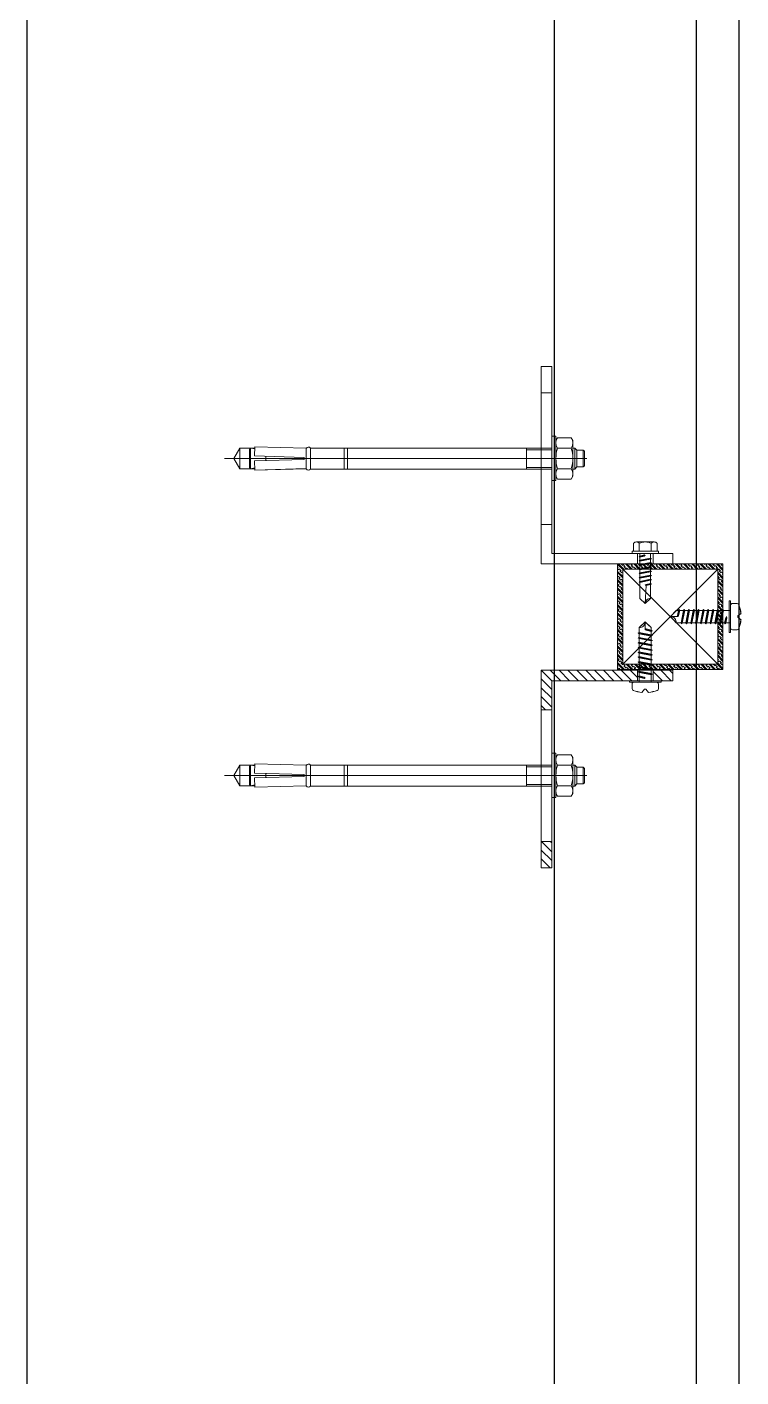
# Model space of a CAD drawing. Header units: millimetres. Extents: x 4688743 to 4806056, y -3017657 to -2960297.
# Drawn here: x 4752452 to 4752723, y -2969812 to -2969299 of the extents above; entities that cross this region are included whole.
import ezdxf

# ---------------------------------------------------------------- set-up
doc = ezdxf.new("R2010")
doc.units = ezdxf.units.MM
doc.header["$MEASUREMENT"] = 0
for name, color, linetype, lineweight in [('B-SECTIONS$0$_FAVETON-Autotaladrante N12 Filete 5.5 mm', 8, 'Continuous', 5), ('CLAYTONE-Pieza', 7, 'Continuous', 9), ('NEI-ALU-CROSS-SECTION', 150, 'Continuous', 5), ('NEI-G-BRACKET-IN PLAN', 115, 'Continuous', 5), ('NEI-G-RCC FASTENER', 253, 'Continuous', 5), ('TAPPING SCREW', 251, 'Continuous', 5)]:
    doc.layers.add(name, color=color, linetype=linetype, lineweight=lineweight)
doc.layers.add('MATEL CLADDING', color=145, linetype='Continuous')
doc.layers.add('wall', color=4, linetype='Continuous')

# ---------------------------------------------------------------- blocks, each defined once
blk = doc.blocks.new('ALU-CROSS-SECTION')
at = {"layer": 'NEI-ALU-CROSS-SECTION'}
h = blk.add_hatch(dxfattribs=at)
h.set_pattern_fill('ANSI33', color=8, scale=0.35, style=0)
h.set_pattern_definition([(45, (-14308.022, -80916.707), (-1.57154482, 1.57154482), []), (45, (-14306.4504, -80916.707), (-1.57154482, 1.57154482), [1.11125, -0.555625])])
h.paths.add_polyline_path([(20, 20), (-20, 20), (-20, -20), (20, -20)])
h.paths.add_polyline_path([(18, -18), (-18, -18), (-18, 18), (18, 18)], flags=16)
at = {"color": 8}
for p, q in [((-18, -18), (18, 18)), ((-18, 18), (18, -18))]:
    blk.add_line(p, q, dxfattribs=at)
for points in [[(-20, -20), (20, -20), (20, 20), (-20, 20)], [(-18, -18), (18, -18), (18, 18), (-18, 18)]]:
    blk.add_lwpolyline(points, close=True)
blk = doc.blocks.new('Autotaladrante N12 Filete 5.5 mm')
at = {"color": 250}
blk.add_lwpolyline([(0.4, -6), (0.1, -6, -0.414214), (0, -5.9), (0, 5.9, -0.414214), (0.1, 6), (0.4, 6, -0.414214), (0.5, 5.9), (0.5, -5.9, -0.414214)], format="xyb", close=True, dxfattribs=at)
at = {"layer": 'TAPPING SCREW'}
for p, q in [((-3.94, 1.25), (-2.75, 0.25)), ((-2.75, 0.25), (-2.75, -0.25)), ((0, 2.29), (1.85, 2.29)), ((1.62, 0), (2.08, 2.69)), ((2.31, 2.29), (3.68, 2.29)), ((4.14, 2.29), (5.51, 2.29)), ((5.98, 2.29), (7.35, 2.29)), ((7.81, 2.29), (9.18, 2.29)), ((9.64, 2.29), (11.01, 2.29)), ((10.56, -2.29), (11.48, 2.29)), ((11.25, 2.69), (11.48, 2.29)), ((11.48, 2.29), (12.85, 2.29)), ((13.31, 2.29), (14.68, 2.29)), ((14.23, -2.29), (15.14, 2.29)), ((14.55, 2.29), (20.7, 2.29)), ((14.91, 2.69), (15.14, 2.29)), ((15.14, 2.29), (16.51, 2.29)), ((16.98, 2.29), (18.35, 2.29)), ((17.66, -2.69), (18.58, 2.69)), ((20.7, 2.29), (22.8, 0)), ((-3.94, -1.25), (-2.75, -0.25)), ((0, -2.29), (2.76, -2.29)), ((3, -2.69), (3.23, -2.29)), ((4.83, -2.69), (5.06, -2.29)), ((6.66, -2.69), (6.89, -2.29)), ((8.5, -2.69), (8.73, -2.29)), ((10.33, -2.69), (10.56, -2.29)), ((10.56, -2.29), (11.93, -2.29)), ((12.39, -2.29), (13.76, -2.29)), ((13.64, -2.29), (20.7, -2.29)), ((14, -2.69), (14.23, -2.29)), ((14.23, -2.29), (15.6, -2.29)), ((16.06, -2.29), (17.43, -2.29)), ((17.89, -2.29), (19.26, -2.29)), ((19.95, 0), (22.8, 0)), ((20.7, -2.29), (22.8, 0))]:
    blk.add_line(p, q, dxfattribs=at)
for points in [[(-0.75, 5), (-2.47, 5)], [(0, 4.25), (0, -4.25)], [(4.6, -2.29), (3.23, -2.29), (4.14, 2.29), (3.91, 2.69), (3, -2.69), (2.76, -2.29), (3.68, 2.29), (3.91, 2.69)], [(6.43, -2.29), (5.06, -2.29), (5.98, 2.29), (5.75, 2.69), (4.83, -2.69), (4.6, -2.29), (5.51, 2.29), (5.75, 2.69)], [(8.26, -2.29), (6.89, -2.29), (7.81, 2.29), (7.58, 2.69), (6.66, -2.69), (6.43, -2.29), (7.35, 2.29), (7.58, 2.69)], [(10.1, -2.29), (8.73, -2.29), (9.64, 2.29), (9.41, 2.69), (8.5, -2.69), (8.26, -2.29), (9.18, 2.29), (9.41, 2.69)], [(13.08, 2.69), (13.31, 2.29), (12.39, -2.29), (12.16, -2.69), (11.93, -2.29), (12.85, 2.29), (13.08, 2.69), (12.16, -2.69)], [(15.83, -2.69), (16.06, -2.29), (16.98, 2.29), (16.75, 2.69), (15.83, -2.69), (15.6, -2.29), (16.51, 2.29), (16.75, 2.69)], [(-0.75, -5), (-2.47, -5)], [(19.95, 0), (19.72, -0.4), (19.26, -2.29), (19.5, -2.69), (19.95, 0), (20.19, -0.4), (19.73, -2.29), (19.5, -2.69)]]:
    blk.add_lwpolyline(points, dxfattribs=at)
for points in [[(2.31, 2.29), (1.85, 0.4), (1.62, 0), (1.39, 0.4), (1.85, 2.29), (2.08, 2.69)], [(10.33, -2.69), (10.1, -2.29), (11.01, 2.29), (11.25, 2.69)], [(13.76, -2.29), (14.68, 2.29), (14.91, 2.69), (14, -2.69)], [(17.89, -2.29), (17.66, -2.69), (17.43, -2.29), (18.35, 2.29), (18.58, 2.69), (18.81, 2.29)]]:
    blk.add_lwpolyline(points, close=True, dxfattribs=at)
for centre, radius, start, end in [((9.02, 0), 13, 159.5169, 174.5435), ((-2.46, 4.24), 0.756, 90.4696, 163.2548), ((-0.76, 4.24), 0.756, 0.4696, 89.5304), ((22.74, 2.05), 2.06, 173.3775, 271.6224), ((9.02, 0), 13, 185.4565, 200.4831), ((-2.46, -4.24), 0.756, 196.7452, 269.5304), ((-0.76, -4.24), 0.756, 270.4696, 359.5304)]:
    blk.add_arc(centre, radius, start, end, dxfattribs=at)
blk = doc.blocks.new('Fischer')
at = {"layer": 'NEI-G-RCC FASTENER', "linetype": 'Continuous'}
for p, q in [((-8, 6.8), (-7.39, 7.85)), ((-8, 6.8), (-8, 0)), ((-2.21, 7.85), (-7.39, 7.85)), ((-1.6, 6.8), (-2.21, 7.85)), ((-1.6, 8.4), (-1.6, 0)), ((-1.6, 8.4), (0, 8.4)), ((0, 8.4), (0, -8.4)), ((-12, 3.1), (-12.4, 2.7)), ((-12.4, 2.7), (-12.4, -2.82)), ((-12, 3.1), (-9.6, 3.1)), ((-12, -3.22), (-12, 3.1)), ((-9.6, 3.1), (-8.82, 3.94)), ((-9.6, 3.1), (-9.6, -3.22)), ((-8.82, 3.94), (-8, 3.94)), ((-8.82, -4.06), (-8.82, 3.94)), ((-8, -6.8), (-8, 0)), ((-2.21, 3.93), (-7.39, 3.93)), ((-1.6, -8.4), (-1.6, 0)), ((91.52, 3.94), (0, 3.94)), ((9.6, 3.94), (9.6, -4.06)), ((77.52, -4.06), (77.52, 3.94)), ((78.72, -4.06), (78.72, 3.94)), ((91.52, 3.94), (91.52, -4.06)), ((112.67, 4.45), (93.12, 3.89)), ((93.12, 3.92), (93.12, 3.46)), ((93.12, -3.46), (93.12, 3.46)), ((112.79, 0.93), (93.92, 0.4)), ((93.92, 0.4), (93.92, -0.4)), ((108.49, 0.78), (108.49, -0.78)), ((112.67, 4.45), (112.79, 0.93)), ((112.69, 3.92), (118.34, 3.92)), ((114.25, 3.92), (112.7, 3.62)), ((114.25, -3.92), (114.25, 3.92)), ((114.65, 3.44), (114.25, 3.92)), ((114.65, -3.44), (114.65, 3.44)), ((118.34, -3.92), (118.34, 3.92)), ((118.34, 3.92), (120.6, 0)), ((120.6, 0), (118.34, -3.92)), ((-12, -3.22), (-12.4, -2.82)), ((-9.6, -3.22), (-12, -3.22)), ((-9.6, -3.22), (-8.82, -4.06)), ((-8.82, -4.06), (-8, -4.06)), ((-2.21, -3.93), (-7.39, -3.93)), ((91.52, -4.06), (0, -4.06)), ((93.12, -3.92), (93.12, -3.46)), ((112.67, -4.45), (93.12, -3.89)), ((112.79, -0.93), (93.92, -0.4)), ((112.67, -4.45), (112.79, -0.93)), ((112.69, -3.92), (118.34, -3.92)), ((112.7, -3.62), (114.25, -3.92)), ((114.65, -3.44), (114.25, -3.92)), ((-8, -6.8), (-7.39, -7.85)), ((-2.21, -7.85), (-7.39, -7.85)), ((-1.6, -6.8), (-2.21, -7.85)), ((-1.6, -8.4), (0, -8.4))]:
    blk.add_line(p, q, dxfattribs=at)
at = {"layer": 'NEI-G-RCC FASTENER'}
for p, q in [((9.6, 3.29), (0, 3.29)), ((-13.33, 0), (124.1, 0)), ((9.6, -3.41), (0, -3.41))]:
    blk.add_line(p, q, dxfattribs=at)
at = {"layer": 'NEI-G-RCC FASTENER', "linetype": 'Continuous'}
for centre, radius, start, end in [((-4.53, 5.89), 3.47, 145.5615, 214.4385), ((-5.07, 5.89), 3.47, 325.5615, 34.4385), ((4.98, 0), 12.98, 162.383, 197.617), ((-14.58, 0), 12.98, 342.383, 17.617), ((92.28, 3.37), 0.948, 27.058, 142.9407), ((-4.53, -5.89), 3.47, 145.5615, 214.4385), ((-5.07, -5.89), 3.47, 325.5615, 34.4385), ((92.28, -3.49), 0.948, 217.0593, 332.942)]:
    blk.add_arc(centre, radius, start, end, dxfattribs=at)
blk = doc.blocks.new('B-SECTIONS$0$Autotaladrante N12 Filete 5.5 mm')
at = {"layer": 'B-SECTIONS$0$_FAVETON-Autotaladrante N12 Filete 5.5 mm'}
for p, q in [((-4.984375, -3.870117), (-4.984375, 3.870117)), ((-4.411376, 2.580078), (-1.03125, 2.580078)), ((0, 2.291992), (1.143555, 2.291992)), ((0.916504, 0), (1.375, 2.692383)), ((1.60669, 2.291992), (2.976807, 2.291992)), ((3.439942, 2.291992), (4.810059, 2.291992)), ((4.356446, -2.291992), (5.273194, 2.291992)), ((5.041749, 2.692383), (5.273194, 2.291992)), ((5.273194, 2.291992), (6.643555, 2.291992)), ((7.106446, 2.291992), (8.476807, 2.291992)), ((8.023194, -2.291992), (8.939698, 2.291992)), ((8.708252, 2.692383), (8.939698, 2.291992)), ((8.939698, 2.291992), (10.310059, 2.291992)), ((10.773194, 2.291992), (12.143311, 2.291992)), ((11.458252, -2.692383), (12.375, 2.692383)), ((12.606446, 2.291992), (19.670899, 2.291992)), ((13.981446, -0.401367), (21.770752, 0)), ((19.670899, 2.291992), (21.770752, 0)), ((19.670899, -2.291992), (21.770752, 0)), ((-4.411376, -2.580078), (-1.03125, -2.580078)), ((-1.03125, -5.160156), (-4.411376, -5.160156)), ((0, -2.291992), (2.060059, -2.291992)), ((2.291749, -2.692383), (2.523194, -2.291992)), ((4.125, -2.692383), (4.356446, -2.291992)), ((4.356446, -2.291992), (5.726807, -2.291992)), ((6.189942, -2.291992), (7.560059, -2.291992)), ((7.791504, -2.692383), (8.023194, -2.291992)), ((8.023194, -2.291992), (9.393311, -2.291992)), ((9.856446, -2.291992), (11.226807, -2.291992)), ((11.689942, -2.291992), (13.060059, -2.291992)), ((13.523194, -2.291992), (19.670899, -2.291992))]:
    blk.add_line(p, q, dxfattribs=at)
for points in [[(-1.03125, 5.160156), (-4.411376, 5.160156)], [(3.893555, -2.291992), (2.523194, -2.291992), (3.439942, 2.291992), (3.208252, 2.692383), (2.291749, -2.692383), (2.060059, -2.291992), (2.976807, 2.291992), (3.208252, 2.692383)], [(6.875, 2.692383), (7.106446, 2.291992), (6.189942, -2.291992), (5.958252, -2.692383), (5.726807, -2.291992), (6.643555, 2.291992), (6.875, 2.692383), (5.958252, -2.692383)], [(9.625, -2.692383), (9.856446, -2.291992), (10.773194, 2.291992), (10.541504, 2.692383), (9.625, -2.692383), (9.393311, -2.291992), (10.310059, 2.291992), (10.541504, 2.692383)], [(13.75, 0), (13.518555, -0.401367), (13.060059, -2.291992), (13.291749, -2.692383), (13.75, 0), (13.981446, -0.401367), (13.523194, -2.291992), (13.291749, -2.692383)]]:
    blk.add_lwpolyline(points, dxfattribs=at)
for points in [[(0, -5.729492), (0, 5.729492), (-1.03125, 5.729492), (-1.03125, -5.729492)], [(1.60669, 2.291992), (1.148194, 0.401367), (0.916504, 0), (0.685059, 0.401367), (1.143555, 2.291992), (1.375, 2.692383)], [(4.125, -2.692383), (3.893555, -2.291992), (4.810059, 2.291992), (5.041749, 2.692383)], [(7.560059, -2.291992), (8.476807, 2.291992), (8.708252, 2.692383), (7.791504, -2.692383)], [(11.689942, -2.291992), (11.458252, -2.692383), (11.226807, -2.291992), (12.143311, 2.291992), (12.375, 2.692383), (12.606446, 2.291992)]]:
    blk.add_lwpolyline(points, close=True, dxfattribs=at)
for centre, radius, start, end in [((1.111329, 0), 6.095833, 154.96034, 205.03966), ((-3.245605, 3.870117), 1.738802, 132.1065, 227.8935), ((21.712647, -2.054688), 2.055444, 88.377566, 186.622451), ((-3.245605, -3.870117), 1.738802, 132.1065, 227.8935)]:
    blk.add_arc(centre, radius, start, end, dxfattribs=at)

msp = doc.modelspace()

# ---------------------------------------------------------------- hatches: boundary and pattern name
at = {"layer": 'NEI-ALU-CROSS-SECTION'}
h = msp.add_hatch(dxfattribs=at)
h.set_pattern_fill('ANSI33', color=8, scale=0.35, angle=90, style=0)
h.set_pattern_definition([(135, (4833612.54, -2983831.1728), (-1.57154482, -1.57154482), []), (135, (4833612.54, -2983829.6013), (-1.57154482, -1.57154482), [1.11125, -0.555625])])
h.paths.add_polyline_path([(4752675.83, -2969503.15), (4752675.83, -2969543.15), (4752715.83, -2969543.15), (4752715.83, -2969503.15)])
h.paths.add_polyline_path([(4752713.83, -2969505.15), (4752713.83, -2969541.15), (4752677.83, -2969541.15), (4752677.83, -2969505.15)], flags=16)
at = {"layer": 'NEI-G-BRACKET-IN PLAN'}
h = msp.add_hatch(dxfattribs=at)
h.set_pattern_fill('ANSI31', color=8, scale=0.75, angle=90, style=0)
h.set_pattern_definition([(135, (4752671.8326, -2969362.9907), (-1.683798, -1.683798), [])])
h.paths.add_polyline_path([(4752646.83, -2969543.48), (4752646.83, -2969558.48), (4752650.83, -2969558.48), (4752650.83, -2969547.48), (4752681.33, -2969547.48), (4752681.33, -2969547.47), (4752683.33, -2969547.48), (4752683.33, -2969543.48)])
h = msp.add_hatch(dxfattribs=at)
h.set_pattern_fill('ANSI31', color=8, scale=0.75, angle=90, style=0)
h.set_pattern_definition([(135, (4752639.3331, -2969571.4452), (-1.6838, -1.6838), [])])
h.paths.add_polyline_path([(4752696.83, -2969547.48), (4752696.83, -2969543.48), (4752689.33, -2969543.48), (4752689.33, -2969547.48)])
h = msp.add_hatch(dxfattribs=at)
h.set_pattern_fill('ANSI31', color=8, scale=0.75, angle=90, style=0)
h.set_pattern_definition([(135, (4752636.8326, -2969571.4452), (-1.6838, -1.6838), [])])
h.paths.add_polyline_path([(4752646.83, -2969608.48), (4752646.83, -2969618.48), (4752650.83, -2969618.48), (4752650.83, -2969608.48)])

# ---------------------------------------------------------------- linework, layer by layer
at = {"layer": 'B-SECTIONS$0$_FAVETON-Autotaladrante N12 Filete 5.5 mm'}
for p, q in [((4752689.71, -2969494.8, 129.88), (4752682.96, -2969494.8, 129.88)), ((4752686.33, -2969499.95, 129.88), (4752683.98, -2969500.35, 129.88)), ((4752684.08, -2969495.3, 129.88), (4752684.08, -2969498.25, 129.88)), ((4752684.33, -2969499.15, 129.88), (4752684.33, -2969500.15, 129.88)), ((4752688.33, -2969499.15, 129.88), (4752688.33, -2969500.95, 129.88)), ((4752688.59, -2969495.3, 129.88), (4752688.59, -2969498.25, 129.88)), ((4752690.84, -2969498.25, 129.88), (4752690.84, -2969495.3, 129.88)), ((4752683.98, -2969503.55, 129.88), (4752684.33, -2969503.75, 129.88)), ((4752684.33, -2969500.55, 129.88), (4752684.33, -2969501.75, 129.88)), ((4752684.33, -2969502.15, 129.88), (4752684.33, -2969503.35, 129.88)), ((4752688.33, -2969502.95, 129.88), (4752684.33, -2969503.75, 129.88)), ((4752684.33, -2969503.75, 129.88), (4752684.33, -2969504.95, 129.88)), ((4752684.33, -2969505.35, 129.88), (4752684.33, -2969506.55, 129.88)), ((4752688.68, -2969501.15, 129.88), (4752688.33, -2969501.35, 129.88)), ((4752688.68, -2969502.75, 129.88), (4752688.33, -2969502.95, 129.88)), ((4752688.33, -2969502.95, 129.88), (4752688.33, -2969504.15, 129.88)), ((4752688.33, -2969504.55, 129.88), (4752688.33, -2969505.75, 129.88)), ((4752683.98, -2969506.75, 129.88), (4752684.33, -2969506.95, 129.88)), ((4752688.68, -2969509.15, 129.88), (4752683.98, -2969509.95, 129.88)), ((4752688.33, -2969506.15, 129.88), (4752684.33, -2969506.95, 129.88)), ((4752684.33, -2969506.95, 129.88), (4752684.33, -2969508.15, 129.88)), ((4752684.33, -2969508.55, 129.88), (4752684.33, -2969509.75, 129.88)), ((4752684.33, -2969510.15, 129.88), (4752684.33, -2969516.32, 129.88)), ((4752688.68, -2969505.95, 129.88), (4752688.33, -2969506.15, 129.88)), ((4752688.33, -2969506.15, 129.88), (4752688.33, -2969507.35, 129.88)), ((4752688.33, -2969507.75, 129.88), (4752688.33, -2969508.95, 129.88)), ((4752688.33, -2969509.35, 129.88), (4752688.33, -2969510.55, 129.88)), ((4752686.68, -2969511.35, 129.88), (4752686.33, -2969518.15, 129.88)), ((4752688.33, -2969510.95, 129.88), (4752688.33, -2969516.32, 129.88)), ((4752684.33, -2969516.32, 129.88), (4752686.33, -2969518.15, 129.88)), ((4752688.33, -2969516.32, 129.88), (4752686.33, -2969518.15, 129.88))]:
    msp.add_line(p, q, dxfattribs=at)
at = {"layer": 'B-SECTIONS$0$_FAVETON-Autotaladrante N12 Filete 5.5 mm', "elevation": 129.88}
for points in [[(4752691.33, -2969499.15), (4752681.33, -2969499.15), (4752681.33, -2969498.25), (4752691.33, -2969498.25)], [(4752684.33, -2969500.55), (4752685.98, -2969500.15), (4752686.33, -2969499.95), (4752685.98, -2969499.75), (4752684.33, -2969500.15), (4752683.98, -2969500.35)], [(4752688.68, -2969502.75), (4752688.33, -2969502.55), (4752684.33, -2969503.35), (4752683.98, -2969503.55)], [(4752688.33, -2969505.75), (4752684.33, -2969506.55), (4752683.98, -2969506.75), (4752688.68, -2969505.95)], [(4752688.33, -2969509.35), (4752688.68, -2969509.15), (4752688.33, -2969508.95), (4752684.33, -2969509.75), (4752683.98, -2969509.95), (4752684.33, -2969510.15)]]:
    msp.add_lwpolyline(points, close=True, dxfattribs=at)
for points in [[(4752681.83, -2969498.25), (4752681.83, -2969495.3)], [(4752688.33, -2969502.55), (4752688.33, -2969501.35), (4752684.33, -2969502.15), (4752683.98, -2969501.95), (4752688.68, -2969501.15), (4752688.33, -2969500.95), (4752684.33, -2969501.75), (4752683.98, -2969501.95)], [(4752683.98, -2969505.15), (4752684.33, -2969505.35), (4752688.33, -2969504.55), (4752688.68, -2969504.35), (4752688.33, -2969504.15), (4752684.33, -2969504.95), (4752683.98, -2969505.15), (4752688.68, -2969504.35)], [(4752688.68, -2969507.55), (4752688.33, -2969507.75), (4752684.33, -2969508.55), (4752683.98, -2969508.35), (4752688.68, -2969507.55), (4752688.33, -2969507.35), (4752684.33, -2969508.15), (4752683.98, -2969508.35)], [(4752686.33, -2969511.15), (4752686.68, -2969510.95), (4752688.33, -2969510.55), (4752688.68, -2969510.75), (4752686.33, -2969511.15), (4752686.68, -2969511.35), (4752688.33, -2969510.95), (4752688.68, -2969510.75)]]:
    msp.add_lwpolyline(points, dxfattribs=at)
at = {"layer": 'B-SECTIONS$0$_FAVETON-Autotaladrante N12 Filete 5.5 mm'}
for centre, radius, start, end in [((4752682.96, -2969496.32, 129.88), 1.52, 42.0825, 137.8695), ((4752686.33, -2969500.12, 129.88), 5.32, 64.9364, 115.0157), ((4752689.71, -2969496.32, 129.88), 1.52, 42.0825, 137.8695), ((4752688.12, -2969518.1, 129.88), 1.79, 83.3536, 181.5985)]:
    msp.add_arc(centre, radius, start, end, dxfattribs=at)
at = {"layer": 'CLAYTONE-Pieza', "color": 250, "elevation": 129.88}
for points in [[(4752718.33, -2969517.15), (4752718.63, -2969517.15, -0.414214), (4752718.73, -2969517.25), (4752718.73, -2969529.05, -0.414214), (4752718.63, -2969529.15), (4752718.33, -2969529.15, -0.414214), (4752718.23, -2969529.05), (4752718.23, -2969517.25, -0.414214)], [(4752692.33, -2969547.58), (4752692.33, -2969547.88, -0.414214), (4752692.23, -2969547.98), (4752680.43, -2969547.98, -0.414214), (4752680.33, -2969547.88), (4752680.33, -2969547.58, -0.414214), (4752680.43, -2969547.48), (4752692.23, -2969547.48, -0.414214)]]:
    msp.add_lwpolyline(points, format="xyb", close=True, dxfattribs=at)
at = {"layer": 'MATEL CLADDING', "elevation": 0}
for points in [[(4752705.83, -2973389.64), (4752705.83, -2966811.47), (4752705.83, -2966811.47)], [(4752721.83, -2966811.47), (4752721.83, -2973389.64)]]:
    msp.add_lwpolyline(points, dxfattribs=at)
at = {"layer": 'NEI-ALU-CROSS-SECTION', "color": 8}
for p, q in [((4752713.83, -2969541.15, 129.88), (4752677.83, -2969505.15, 129.88)), ((4752677.83, -2969541.15, 129.88), (4752713.83, -2969505.15, 129.88))]:
    msp.add_line(p, q, dxfattribs=at)
at = {"layer": 'NEI-ALU-CROSS-SECTION', "elevation": 129.88}
for points in [[(4752715.83, -2969543.15), (4752715.83, -2969503.15), (4752675.83, -2969503.15), (4752675.83, -2969543.15)], [(4752713.83, -2969541.15), (4752713.83, -2969505.15), (4752677.83, -2969505.15), (4752677.83, -2969541.15)]]:
    msp.add_lwpolyline(points, close=True, dxfattribs=at)
at = {"layer": 'NEI-G-BRACKET-IN PLAN', "color": 8}
for p, q in [((4752646.83, -2969438.15, -1168.96), (4752650.83, -2969438.15, -1168.96)), ((4752646.83, -2969488.15, -1168.96), (4752650.83, -2969488.15, -1168.96)), ((4752683.33, -2969499.15, 129.88), (4752683.33, -2969503.15, 129.88)), ((4752689.33, -2969499.15, 129.88), (4752689.33, -2969503.15, 129.88)), ((4752683.33, -2969547.48, 129.88), (4752683.33, -2969543.48, 129.88)), ((4752689.33, -2969547.48, 129.88), (4752689.33, -2969543.48, 129.88)), ((4752646.83, -2969558.48, -1168.96), (4752650.83, -2969558.48, -1168.96)), ((4752646.83, -2969608.48, -1168.96), (4752650.83, -2969608.48, -1168.96))]:
    msp.add_line(p, q, dxfattribs=at)
at = {"layer": 'NEI-G-BRACKET-IN PLAN', "color": 8, "elevation": 129.88}
for points in [[(4752646.83, -2969428.15), (4752646.83, -2969503.15), (4752696.83, -2969503.15), (4752696.83, -2969499.15), (4752650.83, -2969499.15), (4752650.83, -2969428.15), (4752646.83, -2969428.15)], [(4752646.83, -2969618.48), (4752646.83, -2969543.48), (4752696.83, -2969543.48), (4752696.83, -2969547.48), (4752650.83, -2969547.48), (4752650.83, -2969618.48), (4752646.83, -2969618.48)]]:
    msp.add_lwpolyline(points, dxfattribs=at)
at = {"layer": 'NEI-G-RCC FASTENER', "linetype": 'Continuous'}
for p, q in [((4752532.49, -2969459.17, -1168.96), (4752530.23, -2969463.09, -1168.96)), ((4752538.14, -2969459.17, -1168.96), (4752532.49, -2969459.17, -1168.96)), ((4752532.49, -2969467.01, -1168.96), (4752532.49, -2969459.17, -1168.96)), ((4752536.18, -2969459.65, -1168.96), (4752536.58, -2969459.17, -1168.96)), ((4752536.58, -2969467.01, -1168.96), (4752536.58, -2969459.17, -1168.96)), ((4752536.58, -2969459.17, -1168.96), (4752538.13, -2969459.47, -1168.96)), ((4752538.16, -2969458.64, -1168.96), (4752538.04, -2969462.16, -1168.96)), ((4752538.16, -2969458.64, -1168.96), (4752557.71, -2969459.2, -1168.96)), ((4752557.71, -2969467.01, -1168.96), (4752557.71, -2969459.17, -1168.96)), ((4752559.31, -2969459.15, -1168.96), (4752650.83, -2969459.15, -1168.96)), ((4752559.31, -2969459.15, -1168.96), (4752559.31, -2969467.15, -1168.96)), ((4752572.11, -2969467.15, -1168.96), (4752572.11, -2969459.15, -1168.96)), ((4752573.31, -2969467.15, -1168.96), (4752573.31, -2969459.15, -1168.96)), ((4752641.23, -2969459.15, -1168.96), (4752641.23, -2969467.15, -1168.96)), ((4752650.83, -2969454.69, -1168.96), (4752650.83, -2969471.49, -1168.96)), ((4752652.43, -2969454.69, -1168.96), (4752650.83, -2969454.69, -1168.96)), ((4752652.43, -2969471.49, -1168.96), (4752652.43, -2969454.69, -1168.96)), ((4752652.43, -2969456.29, -1168.96), (4752653.04, -2969455.24, -1168.96)), ((4752653.04, -2969455.24, -1168.96), (4752658.22, -2969455.24, -1168.96)), ((4752653.04, -2969459.16, -1168.96), (4752658.22, -2969459.16, -1168.96)), ((4752658.83, -2969456.29, -1168.96), (4752658.22, -2969455.24, -1168.96)), ((4752658.83, -2969469.89, -1168.96), (4752658.83, -2969456.29, -1168.96)), ((4752659.65, -2969459.15, -1168.96), (4752658.83, -2969459.15, -1168.96)), ((4752659.65, -2969467.15, -1168.96), (4752659.65, -2969459.15, -1168.96)), ((4752660.43, -2969459.99, -1168.96), (4752659.65, -2969459.15, -1168.96)), ((4752530.23, -2969463.09, -1168.96), (4752532.49, -2969467.01, -1168.96)), ((4752536.18, -2969466.53, -1168.96), (4752536.18, -2969459.65, -1168.96)), ((4752538.04, -2969462.16, -1168.96), (4752556.91, -2969462.69, -1168.96)), ((4752538.04, -2969464.02, -1168.96), (4752556.91, -2969463.49, -1168.96)), ((4752538.16, -2969467.54, -1168.96), (4752538.04, -2969464.02, -1168.96)), ((4752542.34, -2969462.31, -1168.96), (4752542.34, -2969463.87, -1168.96)), ((4752556.91, -2969462.69, -1168.96), (4752556.91, -2969463.49, -1168.96)), ((4752662.83, -2969459.99, -1168.96), (4752660.43, -2969459.99, -1168.96)), ((4752660.43, -2969459.99, -1168.96), (4752660.43, -2969466.31, -1168.96)), ((4752662.83, -2969466.31, -1168.96), (4752662.83, -2969459.99, -1168.96)), ((4752662.83, -2969459.99, -1168.96), (4752663.23, -2969460.39, -1168.96)), ((4752663.23, -2969460.39, -1168.96), (4752663.23, -2969465.91, -1168.96)), ((4752538.14, -2969467.01, -1168.96), (4752532.49, -2969467.01, -1168.96)), ((4752536.18, -2969466.53, -1168.96), (4752536.58, -2969467.01, -1168.96)), ((4752538.13, -2969466.71, -1168.96), (4752536.58, -2969467.01, -1168.96)), ((4752538.16, -2969467.54, -1168.96), (4752557.71, -2969466.99, -1168.96)), ((4752559.31, -2969467.15, -1168.96), (4752650.83, -2969467.15, -1168.96)), ((4752653.04, -2969467.02, -1168.96), (4752658.22, -2969467.02, -1168.96)), ((4752659.65, -2969467.15, -1168.96), (4752658.83, -2969467.15, -1168.96)), ((4752660.43, -2969466.31, -1168.96), (4752659.65, -2969467.15, -1168.96)), ((4752660.43, -2969466.31, -1168.96), (4752662.83, -2969466.31, -1168.96)), ((4752662.83, -2969466.31, -1168.96), (4752663.23, -2969465.91, -1168.96)), ((4752652.43, -2969471.49, -1168.96), (4752650.83, -2969471.49, -1168.96)), ((4752652.43, -2969469.89, -1168.96), (4752653.04, -2969470.94, -1168.96)), ((4752653.04, -2969470.94, -1168.96), (4752658.22, -2969470.94, -1168.96)), ((4752658.83, -2969469.89, -1168.96), (4752658.22, -2969470.94, -1168.96)), ((4752650.83, -2969575.02, -1168.96), (4752650.83, -2969591.82, -1168.96)), ((4752652.43, -2969575.02, -1168.96), (4752650.83, -2969575.02, -1168.96)), ((4752652.43, -2969591.82, -1168.96), (4752652.43, -2969575.02, -1168.96)), ((4752652.43, -2969576.62, -1168.96), (4752653.04, -2969575.56, -1168.96)), ((4752653.04, -2969575.56, -1168.96), (4752658.22, -2969575.56, -1168.96)), ((4752658.83, -2969576.62, -1168.96), (4752658.22, -2969575.56, -1168.96)), ((4752658.83, -2969590.22, -1168.96), (4752658.83, -2969576.62, -1168.96)), ((4752532.49, -2969579.5, -1168.96), (4752530.23, -2969583.42, -1168.96)), ((4752538.14, -2969579.5, -1168.96), (4752532.49, -2969579.5, -1168.96)), ((4752532.49, -2969587.34, -1168.96), (4752532.49, -2969579.5, -1168.96)), ((4752536.18, -2969579.98, -1168.96), (4752536.58, -2969579.5, -1168.96)), ((4752536.18, -2969586.86, -1168.96), (4752536.18, -2969579.98, -1168.96)), ((4752536.58, -2969587.34, -1168.96), (4752536.58, -2969579.5, -1168.96)), ((4752536.58, -2969579.5, -1168.96), (4752538.13, -2969579.8, -1168.96)), ((4752538.16, -2969578.97, -1168.96), (4752538.04, -2969582.49, -1168.96)), ((4752538.16, -2969578.97, -1168.96), (4752557.71, -2969579.52, -1168.96)), ((4752557.71, -2969587.34, -1168.96), (4752557.71, -2969579.5, -1168.96)), ((4752559.31, -2969579.48, -1168.96), (4752650.83, -2969579.48, -1168.96)), ((4752559.31, -2969579.48, -1168.96), (4752559.31, -2969587.48, -1168.96)), ((4752572.11, -2969587.48, -1168.96), (4752572.11, -2969579.48, -1168.96)), ((4752573.31, -2969587.48, -1168.96), (4752573.31, -2969579.48, -1168.96)), ((4752641.23, -2969579.48, -1168.96), (4752641.23, -2969587.48, -1168.96)), ((4752653.04, -2969579.49, -1168.96), (4752658.22, -2969579.49, -1168.96)), ((4752659.65, -2969579.48, -1168.96), (4752658.83, -2969579.48, -1168.96)), ((4752659.65, -2969587.48, -1168.96), (4752659.65, -2969579.48, -1168.96)), ((4752660.43, -2969580.32, -1168.96), (4752659.65, -2969579.48, -1168.96)), ((4752662.83, -2969580.32, -1168.96), (4752660.43, -2969580.32, -1168.96)), ((4752660.43, -2969580.32, -1168.96), (4752660.43, -2969586.64, -1168.96)), ((4752662.83, -2969586.64, -1168.96), (4752662.83, -2969580.32, -1168.96)), ((4752662.83, -2969580.32, -1168.96), (4752663.23, -2969580.72, -1168.96)), ((4752663.23, -2969580.72, -1168.96), (4752663.23, -2969586.24, -1168.96)), ((4752530.23, -2969583.42, -1168.96), (4752532.49, -2969587.34, -1168.96)), ((4752538.14, -2969587.34, -1168.96), (4752532.49, -2969587.34, -1168.96)), ((4752536.18, -2969586.86, -1168.96), (4752536.58, -2969587.34, -1168.96)), ((4752538.13, -2969587.03, -1168.96), (4752536.58, -2969587.34, -1168.96)), ((4752538.04, -2969582.49, -1168.96), (4752556.91, -2969583.02, -1168.96)), ((4752538.04, -2969584.35, -1168.96), (4752556.91, -2969583.82, -1168.96)), ((4752538.16, -2969587.86, -1168.96), (4752538.04, -2969584.35, -1168.96)), ((4752538.16, -2969587.86, -1168.96), (4752557.71, -2969587.31, -1168.96)), ((4752542.34, -2969582.64, -1168.96), (4752542.34, -2969584.2, -1168.96)), ((4752556.91, -2969583.02, -1168.96), (4752556.91, -2969583.82, -1168.96)), ((4752653.04, -2969587.34, -1168.96), (4752658.22, -2969587.34, -1168.96)), ((4752660.43, -2969586.64, -1168.96), (4752659.65, -2969587.48, -1168.96)), ((4752660.43, -2969586.64, -1168.96), (4752662.83, -2969586.64, -1168.96)), ((4752662.83, -2969586.64, -1168.96), (4752663.23, -2969586.24, -1168.96)), ((4752559.31, -2969587.48, -1168.96), (4752650.83, -2969587.48, -1168.96)), ((4752652.43, -2969591.82, -1168.96), (4752650.83, -2969591.82, -1168.96)), ((4752652.43, -2969590.22, -1168.96), (4752653.04, -2969591.27, -1168.96)), ((4752653.04, -2969591.27, -1168.96), (4752658.22, -2969591.27, -1168.96)), ((4752658.83, -2969590.22, -1168.96), (4752658.22, -2969591.27, -1168.96)), ((4752659.65, -2969587.48, -1168.96), (4752658.83, -2969587.48, -1168.96))]:
    msp.add_line(p, q, dxfattribs=at)
at = {"layer": 'NEI-G-RCC FASTENER'}
for p, q in [((4752664.17, -2969463.1, -1168.96), (4752526.73, -2969463.1, -1168.96)), ((4752641.23, -2969459.8, -1168.96), (4752650.83, -2969459.8, -1168.96)), ((4752641.23, -2969466.5, -1168.96), (4752650.83, -2969466.5, -1168.96)), ((4752641.23, -2969580.13, -1168.96), (4752650.83, -2969580.13, -1168.96)), ((4752664.17, -2969583.42, -1168.96), (4752526.73, -2969583.42, -1168.96)), ((4752641.23, -2969586.83, -1168.96), (4752650.83, -2969586.83, -1168.96))]:
    msp.add_line(p, q, dxfattribs=at)
at = {"layer": 'NEI-G-RCC FASTENER', "linetype": 'Continuous'}
for centre, radius, start, end in [((4752558.55, -2969459.72, -1168.96), 0.948, 37.0593, 152.942), ((4752655.9, -2969457.2, -1168.96), 3.47, 145.5615, 214.4385), ((4752665.41, -2969463.09, -1168.96), 12.98, 162.383, 197.617), ((4752655.36, -2969457.2, -1168.96), 3.47, 325.5615, 34.4385), ((4752645.86, -2969463.09, -1168.96), 12.98, 342.383, 17.617), ((4752558.55, -2969466.58, -1168.96), 0.948, 207.058, 322.9407), ((4752655.9, -2969468.98, -1168.96), 3.47, 145.5615, 214.4385), ((4752655.36, -2969468.98, -1168.96), 3.47, 325.5615, 34.4385), ((4752655.9, -2969577.53, -1168.96), 3.47, 145.5615, 214.4385), ((4752655.36, -2969577.53, -1168.96), 3.47, 325.5615, 34.4385), ((4752558.55, -2969580.05, -1168.96), 0.948, 37.0593, 152.942), ((4752665.41, -2969583.42, -1168.96), 12.98, 162.383, 197.617), ((4752645.86, -2969583.42, -1168.96), 12.98, 342.383, 17.617), ((4752558.55, -2969586.91, -1168.96), 0.948, 207.058, 322.9407), ((4752655.9, -2969589.31, -1168.96), 3.47, 145.5615, 214.4385), ((4752655.36, -2969589.31, -1168.96), 3.47, 325.5615, 34.4385)]:
    msp.add_arc(centre, radius, start, end, dxfattribs=at)
at = {"layer": 'TAPPING SCREW'}
for p, q in [((4752701.07, -2969520.46, 129.88), (4752700.15, -2969525.84, 129.88)), ((4752704.73, -2969520.46, 129.88), (4752704.5, -2969520.86, 129.88)), ((4752708.4, -2969520.46, 129.88), (4752708.17, -2969520.86, 129.88)), ((4752710.23, -2969520.46, 129.88), (4752710, -2969520.86, 129.88)), ((4752712.07, -2969520.46, 129.88), (4752711.83, -2969520.86, 129.88)), ((4752713.9, -2969520.46, 129.88), (4752713.67, -2969520.86, 129.88)), ((4752715.73, -2969520.46, 129.88), (4752715.5, -2969520.86, 129.88)), ((4752684.04, -2969527.27, 129.88), (4752686.33, -2969525.17, 129.88)), ((4752688.63, -2969527.27, 129.88), (4752686.33, -2969525.17, 129.88)), ((4752686.33, -2969528.02, 129.88), (4752686.33, -2969525.17, 129.88)), ((4752698.03, -2969520.86, 129.88), (4752695.93, -2969523.15, 129.88)), ((4752698.77, -2969523.15, 129.88), (4752695.93, -2969523.15, 129.88)), ((4752698.03, -2969525.44, 129.88), (4752695.93, -2969523.15, 129.88)), ((4752706.33, -2969520.86, 129.88), (4752698.03, -2969520.86, 129.88)), ((4752705.42, -2969525.44, 129.88), (4752698.03, -2969525.44, 129.88)), ((4752704.5, -2969520.86, 129.88), (4752703.58, -2969525.44, 129.88)), ((4752703.82, -2969525.84, 129.88), (4752703.58, -2969525.44, 129.88)), ((4752707.25, -2969525.44, 129.88), (4752705.88, -2969525.44, 129.88)), ((4752708.17, -2969520.86, 129.88), (4752706.8, -2969520.86, 129.88)), ((4752708.17, -2969520.86, 129.88), (4752707.25, -2969525.44, 129.88)), ((4752707.48, -2969525.84, 129.88), (4752707.25, -2969525.44, 129.88)), ((4752709.08, -2969525.44, 129.88), (4752707.71, -2969525.44, 129.88)), ((4752710.92, -2969525.44, 129.88), (4752709.55, -2969525.44, 129.88)), ((4752712.75, -2969525.44, 129.88), (4752711.38, -2969525.44, 129.88)), ((4752714.58, -2969525.44, 129.88), (4752713.21, -2969525.44, 129.88)), ((4752716.42, -2969525.44, 129.88), (4752715.05, -2969525.44, 129.88)), ((4752718.73, -2969520.86, 129.88), (4752715.96, -2969520.86, 129.88)), ((4752717.11, -2969523.15, 129.88), (4752716.65, -2969525.84, 129.88)), ((4752718.73, -2969525.44, 129.88), (4752716.88, -2969525.44, 129.88)), ((4752722.66, -2969521.9, 129.88), (4752721.47, -2969522.9, 129.88)), ((4752721.47, -2969523.4, 129.88), (4752721.47, -2969522.9, 129.88)), ((4752722.66, -2969524.4, 129.88), (4752721.47, -2969523.4, 129.88)), ((4752689.03, -2969530.31, 129.88), (4752683.64, -2969529.4, 129.88)), ((4752684.04, -2969534.67, 129.88), (4752684.04, -2969527.27, 129.88)), ((4752688.63, -2969535.58, 129.88), (4752688.63, -2969527.27, 129.88)), ((4752683.64, -2969533.06, 129.88), (4752684.04, -2969532.83, 129.88)), ((4752688.63, -2969533.75, 129.88), (4752684.04, -2969532.83, 129.88)), ((4752684.04, -2969536.5, 129.88), (4752684.04, -2969535.13, 129.88)), ((4752689.03, -2969533.98, 129.88), (4752688.63, -2969533.75, 129.88)), ((4752688.63, -2969537.42, 129.88), (4752688.63, -2969536.05, 129.88)), ((4752683.64, -2969536.73, 129.88), (4752684.04, -2969536.5, 129.88)), ((4752688.63, -2969537.42, 129.88), (4752684.04, -2969536.5, 129.88)), ((4752684.04, -2969538.33, 129.88), (4752684.04, -2969536.96, 129.88)), ((4752684.04, -2969540.17, 129.88), (4752684.04, -2969538.8, 129.88)), ((4752684.04, -2969542, 129.88), (4752684.04, -2969540.63, 129.88)), ((4752689.03, -2969537.65, 129.88), (4752688.63, -2969537.42, 129.88)), ((4752689.03, -2969539.48, 129.88), (4752688.63, -2969539.25, 129.88)), ((4752689.03, -2969541.31, 129.88), (4752688.63, -2969541.08, 129.88)), ((4752686.33, -2969546.36, 129.88), (4752683.64, -2969545.9, 129.88)), ((4752684.04, -2969543.83, 129.88), (4752684.04, -2969542.46, 129.88)), ((4752684.04, -2969545.67, 129.88), (4752684.04, -2969544.3, 129.88)), ((4752684.04, -2969547.98, 129.88), (4752684.04, -2969546.13, 129.88)), ((4752689.03, -2969543.15, 129.88), (4752688.63, -2969542.92, 129.88)), ((4752689.03, -2969544.98, 129.88), (4752688.63, -2969544.75, 129.88)), ((4752688.63, -2969547.98, 129.88), (4752688.63, -2969545.21, 129.88)), ((4752685.08, -2969551.91, 129.88), (4752686.08, -2969550.72, 129.88)), ((4752686.08, -2969550.72, 129.88), (4752686.58, -2969550.72, 129.88)), ((4752687.59, -2969551.91, 129.88), (4752686.58, -2969550.72, 129.88))]:
    msp.add_line(p, q, dxfattribs=at)
at = {"layer": 'TAPPING SCREW', "elevation": 129.88}
for points in [[(4752698.77, -2969523.15), (4752699.01, -2969522.75), (4752699.46, -2969520.86), (4752699.23, -2969520.46), (4752698.77, -2969523.15), (4752698.54, -2969522.75), (4752699, -2969520.86), (4752699.23, -2969520.46)], [(4752702.9, -2969520.46), (4752702.67, -2969520.86), (4752701.75, -2969525.44), (4752701.98, -2969525.84), (4752702.9, -2969520.46), (4752703.13, -2969520.86), (4752702.21, -2969525.44), (4752701.98, -2969525.84)], [(4752705.65, -2969525.84), (4752705.42, -2969525.44), (4752706.33, -2969520.86), (4752706.57, -2969520.46), (4752706.8, -2969520.86), (4752705.88, -2969525.44), (4752705.65, -2969525.84), (4752706.57, -2969520.46)], [(4752708.63, -2969520.86), (4752710, -2969520.86), (4752709.08, -2969525.44), (4752709.32, -2969525.84), (4752710.23, -2969520.46), (4752710.46, -2969520.86), (4752709.55, -2969525.44), (4752709.32, -2969525.84)], [(4752710.46, -2969520.86), (4752711.83, -2969520.86), (4752710.92, -2969525.44), (4752711.15, -2969525.84), (4752712.07, -2969520.46), (4752712.3, -2969520.86), (4752711.38, -2969525.44), (4752711.15, -2969525.84)], [(4752712.3, -2969520.86), (4752713.67, -2969520.86), (4752712.75, -2969525.44), (4752712.98, -2969525.84), (4752713.9, -2969520.46), (4752714.13, -2969520.86), (4752713.21, -2969525.44), (4752712.98, -2969525.84)], [(4752714.13, -2969520.86), (4752715.5, -2969520.86), (4752714.58, -2969525.44), (4752714.82, -2969525.84), (4752715.73, -2969520.46), (4752715.96, -2969520.86), (4752715.05, -2969525.44), (4752714.82, -2969525.84)], [(4752718.73, -2969527.4), (4752718.73, -2969518.9)], [(4752719.48, -2969518.15), (4752721.2, -2969518.15)], [(4752689.03, -2969532.15), (4752688.63, -2969531.92), (4752684.04, -2969531), (4752683.64, -2969531.23), (4752689.03, -2969532.15), (4752688.63, -2969532.38), (4752684.04, -2969531.46), (4752683.64, -2969531.23)], [(4752686.33, -2969528.02), (4752686.73, -2969528.25), (4752688.63, -2969528.71), (4752689.03, -2969528.48), (4752686.33, -2969528.02), (4752686.73, -2969527.79), (4752688.63, -2969528.25), (4752689.03, -2969528.48)], [(4752719.48, -2969528.15), (4752721.2, -2969528.15)], [(4752683.64, -2969534.9), (4752684.04, -2969534.67), (4752688.63, -2969535.58), (4752689.03, -2969535.81), (4752688.63, -2969536.05), (4752684.04, -2969535.13), (4752683.64, -2969534.9), (4752689.03, -2969535.81)], [(4752688.63, -2969537.88), (4752688.63, -2969539.25), (4752684.04, -2969538.33), (4752683.64, -2969538.56), (4752689.03, -2969539.48), (4752688.63, -2969539.71), (4752684.04, -2969538.8), (4752683.64, -2969538.56)], [(4752688.63, -2969539.71), (4752688.63, -2969541.08), (4752684.04, -2969540.17), (4752683.64, -2969540.4), (4752689.03, -2969541.31), (4752688.63, -2969541.55), (4752684.04, -2969540.63), (4752683.64, -2969540.4)], [(4752688.63, -2969541.55), (4752688.63, -2969542.92), (4752684.04, -2969542), (4752683.64, -2969542.23), (4752689.03, -2969543.15), (4752688.63, -2969543.38), (4752684.04, -2969542.46), (4752683.64, -2969542.23)], [(4752688.63, -2969543.38), (4752688.63, -2969544.75), (4752684.04, -2969543.83), (4752683.64, -2969544.06), (4752689.03, -2969544.98), (4752688.63, -2969545.21), (4752684.04, -2969544.3), (4752683.64, -2969544.06)], [(4752681.33, -2969548.73), (4752681.33, -2969550.45)], [(4752682.08, -2969547.98), (4752690.58, -2969547.98)], [(4752691.33, -2969548.73), (4752691.33, -2969550.45)]]:
    msp.add_lwpolyline(points, dxfattribs=at)
for points in [[(4752700.83, -2969520.86), (4752701.07, -2969520.46), (4752701.3, -2969520.86), (4752700.38, -2969525.44), (4752700.15, -2969525.84), (4752699.92, -2969525.44)], [(4752704.96, -2969520.86), (4752704.05, -2969525.44), (4752703.82, -2969525.84), (4752704.73, -2969520.46)], [(4752708.4, -2969520.46), (4752708.63, -2969520.86), (4752707.71, -2969525.44), (4752707.48, -2969525.84)], [(4752716.42, -2969525.44), (4752716.88, -2969523.55), (4752717.11, -2969523.15), (4752717.34, -2969523.55), (4752716.88, -2969525.44), (4752716.65, -2969525.84)], [(4752688.63, -2969530.08), (4752689.03, -2969530.31), (4752688.63, -2969530.55), (4752684.04, -2969529.63), (4752683.64, -2969529.4), (4752684.04, -2969529.17)], [(4752688.63, -2969534.21), (4752684.04, -2969533.3), (4752683.64, -2969533.06), (4752689.03, -2969533.98)], [(4752689.03, -2969537.65), (4752688.63, -2969537.88), (4752684.04, -2969536.96), (4752683.64, -2969536.73)], [(4752684.04, -2969545.67), (4752685.93, -2969546.13), (4752686.33, -2969546.36), (4752685.93, -2969546.59), (4752684.04, -2969546.13), (4752683.64, -2969545.9)]]:
    msp.add_lwpolyline(points, close=True, dxfattribs=at)
at = {"layer": 'TAPPING SCREW'}
for centre, radius, start, end in [((4752719.48, -2969518.91, 129.88), 0.756, 90.4696, 179.5304), ((4752721.19, -2969518.91, 129.88), 0.756, 16.7452, 89.5304), ((4752709.7, -2969523.15, 129.88), 13, 5.4565, 20.4831), ((4752684.28, -2969525.23, 129.88), 2.06, 263.3775, 1.6224), ((4752695.98, -2969525.21, 129.88), 2.06, 353.3775, 91.6224), ((4752709.7, -2969523.15, 129.88), 13, 339.5169, 354.5435), ((4752719.48, -2969527.39, 129.88), 0.756, 180.4696, 269.5304), ((4752721.19, -2969527.39, 129.88), 0.756, 270.4696, 343.2548), ((4752682.09, -2969548.73, 129.88), 0.756, 90.4696, 179.5304), ((4752682.09, -2969550.44, 129.88), 0.756, 180.4696, 253.2548), ((4752686.33, -2969538.95, 129.88), 13, 249.5169, 264.5435), ((4752686.33, -2969538.95, 129.88), 13, 275.4565, 290.4831), ((4752690.58, -2969548.73, 129.88), 0.756, 0.4696, 89.5304), ((4752690.58, -2969550.44, 129.88), 0.756, 286.7452, 359.5304)]:
    msp.add_arc(centre, radius, start, end, dxfattribs=at)
at = {"layer": 'wall'}
for p, q in [((4752652.01, -2973564.64, 0), (4752651.74, -2965763.96, 0)), ((4752451.9, -2971764.64, 0), (4752451.74, -2966065.29, 0))]:
    msp.add_line(p, q, dxfattribs=at)

# ---------------------------------------------------------------- block references
at = {"layer": 'CLAYTONE-Pieza', "color": 8, "rotation": 179.9999999999999}
msp.add_blockref('Autotaladrante N12 Filete 5.5 mm', (4752718.73, -2969523.15, 129.88), dxfattribs=at)
at = {"layer": 'CLAYTONE-Pieza', "rotation": 90}
msp.add_blockref('Autotaladrante N12 Filete 5.5 mm', (4752686.33, -2969547.98, 129.88), dxfattribs=at)
at = {"layer": 'NEI-ALU-CROSS-SECTION', "color": 8, "rotation": 90}
msp.add_blockref('ALU-CROSS-SECTION', (4752695.83, -2969523.15, 129.88), dxfattribs=at)
at = {"layer": 'NEI-G-BRACKET-IN PLAN', "color": 8, "extrusion": (0, 0, -1), "xscale": 0.8726777181651566, "yscale": 0.8726777181651566, "zscale": -0.8726777181651566, "rotation": 270.0239505062693}
msp.add_blockref('B-SECTIONS$0$Autotaladrante N12 Filete 5.5 mm', (-4752686.33, -2969499.15, -129.88), dxfattribs=at)
at = {"layer": 'NEI-G-RCC FASTENER', "extrusion": (0, 0, -1), "zscale": -1}
for p in [(-4752650.83, -2969463.09, 1168.96), (-4752650.83, -2969583.42, 1168.96)]:
    msp.add_blockref('Fischer', p, dxfattribs=at)

doc.saveas('drawing.dxf')
